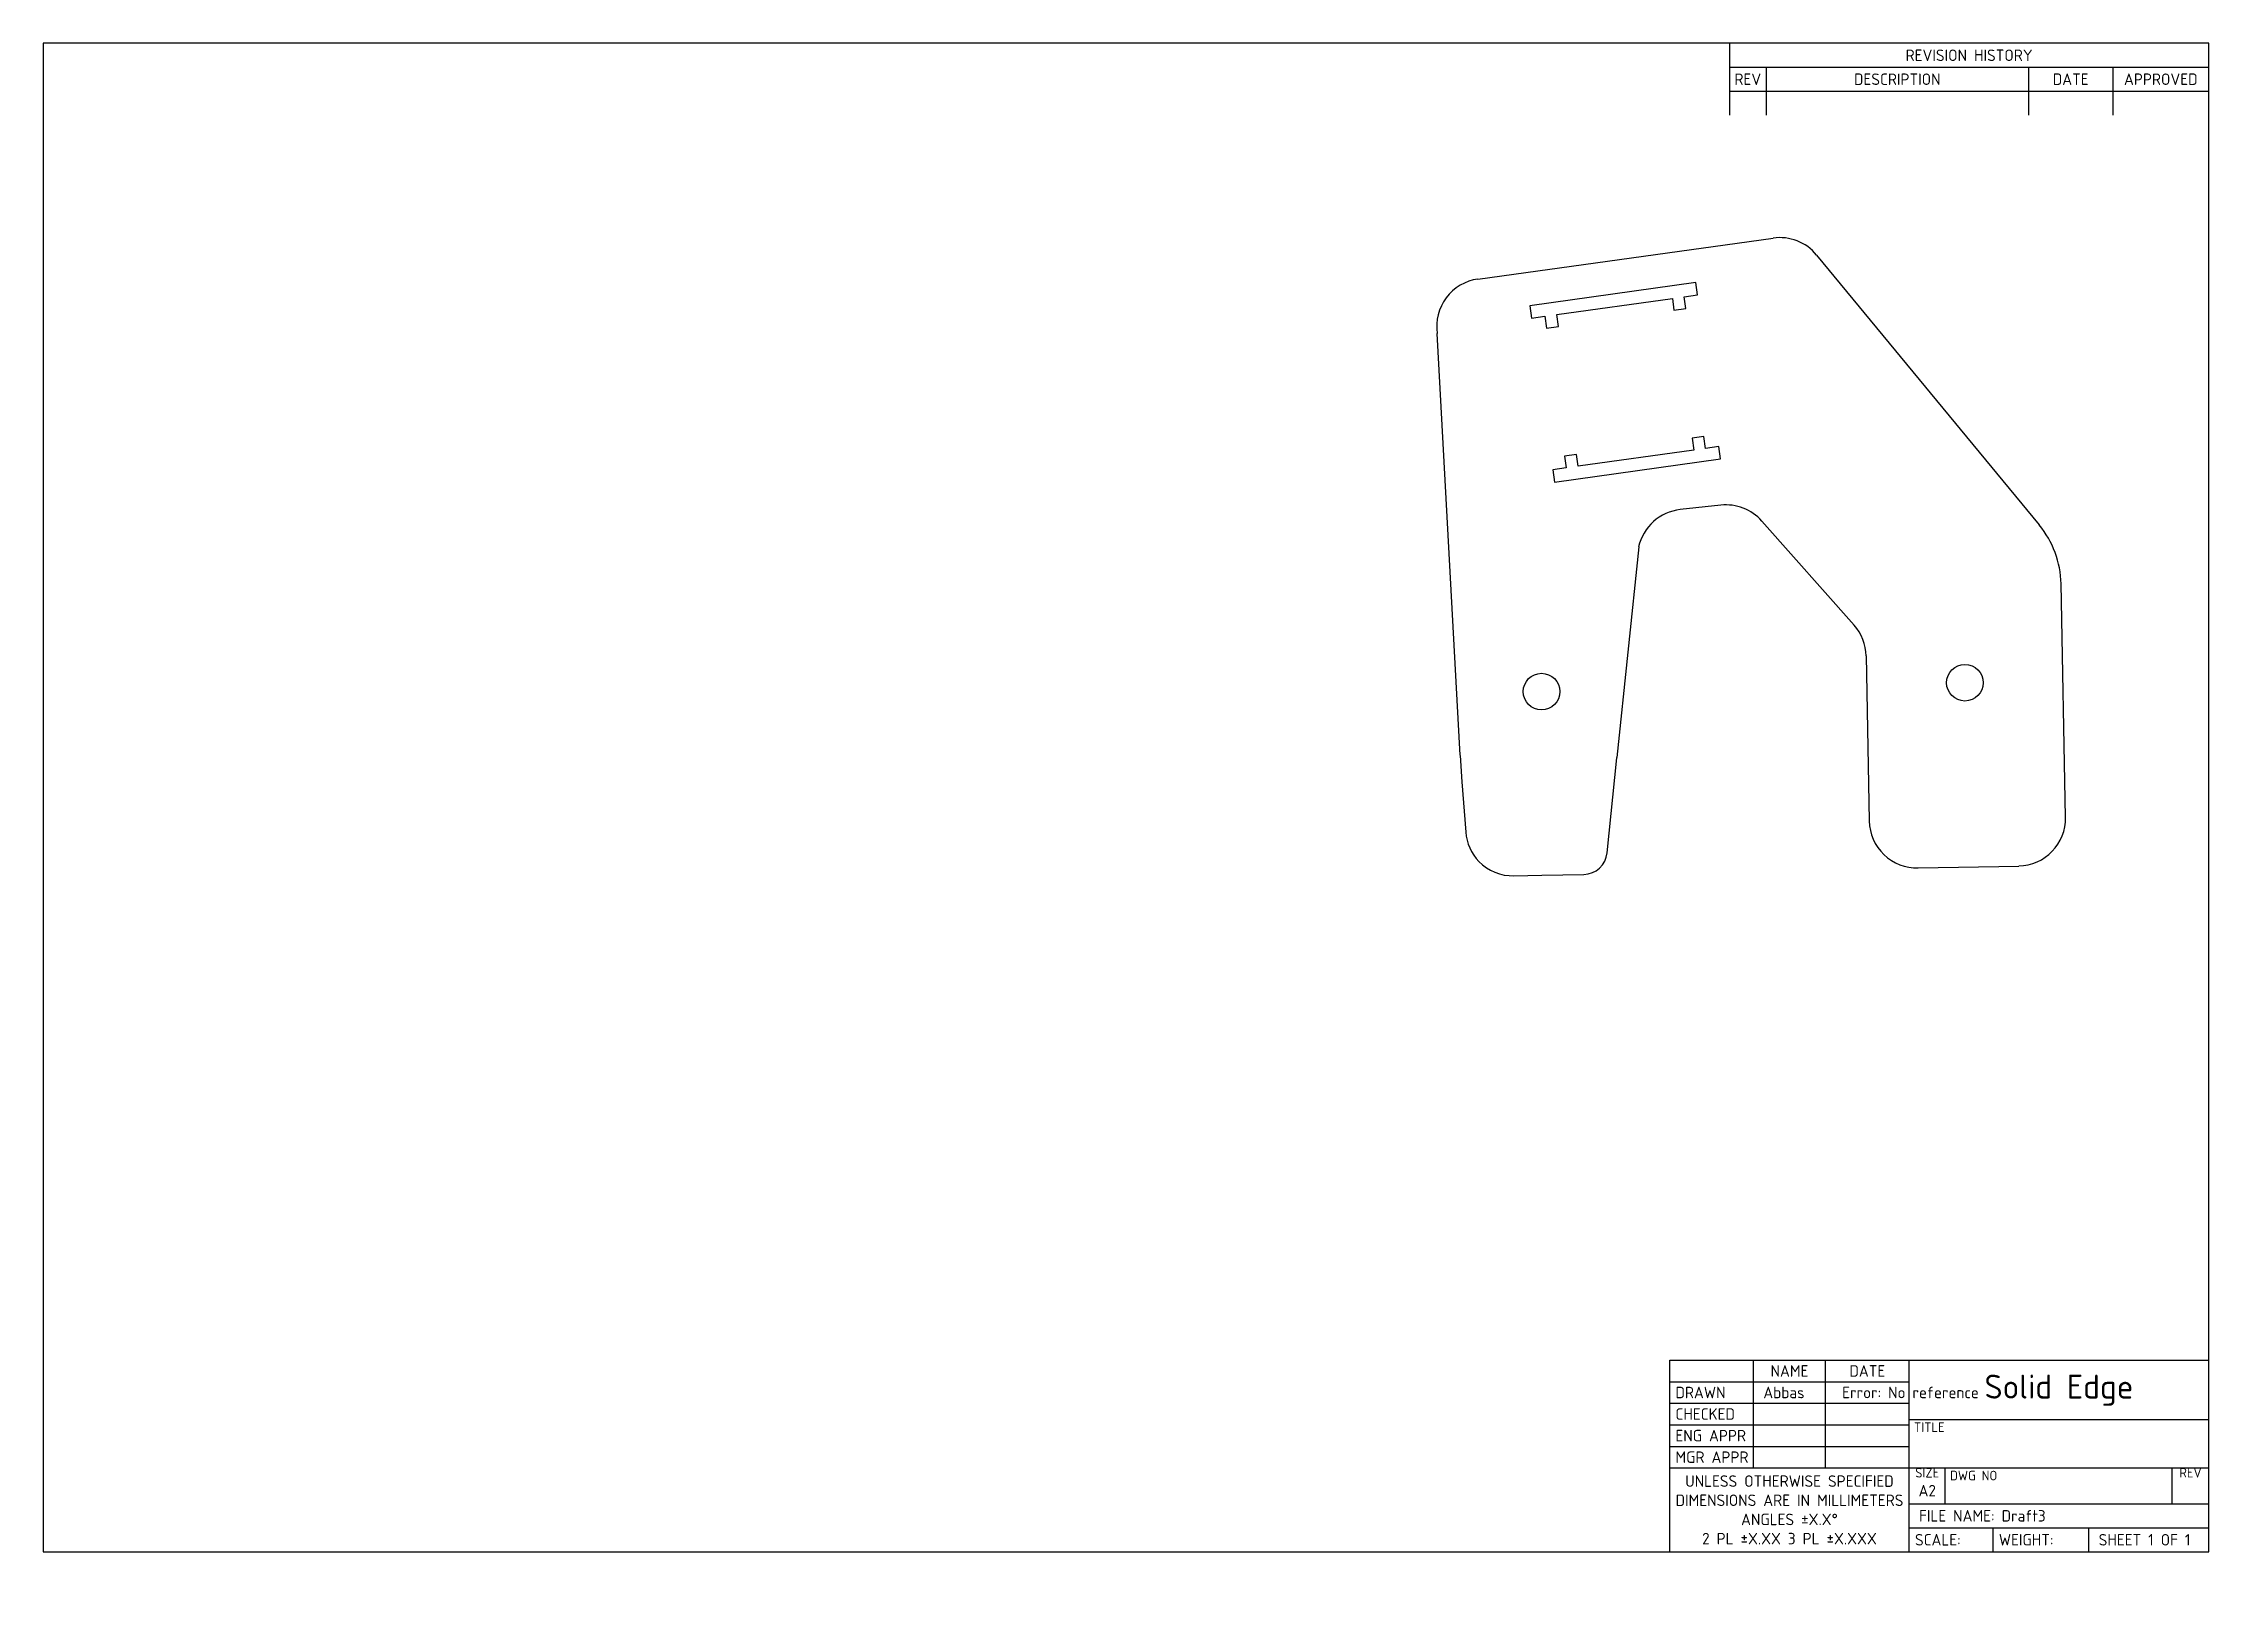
# Model space of a CAD drawing. Header units: millimetres. Extents: x 10 to 584, y -5 to 410.
import ezdxf
from ezdxf.entities.mleader import LeaderData, LeaderLine
from ezdxf.math import Vec2, Vec3

# ---------------------------------------------------------------- set-up
doc = ezdxf.new("R2010")
doc.units = ezdxf.units.MM
doc.layers.add('Default', color=7, linetype='Continuous')
doc.layers.add('PAYLOAD_CONNECTI', color=7, linetype='Continuous')

# ---------------------------------------------------------------- blocks, each defined once
blk = doc.blocks.new('SE')
at = {"layer": 'PAYLOAD_CONNECTI', "color": 7, "linetype": 'Continuous'}
for p, q in [((390.3, 347.48), (468.54, 358.35)), ((480.08, 353.85), (539.07, 282.29)), ((448.05, 346.57), (404.04, 340.38)), ((448.52, 343.3), (448.05, 346.57)), ((404.04, 340.38), (404.5, 337.11)), ((411.18, 338.05), (441.83, 342.36)), ((441.83, 342.36), (442.25, 339.21)), ((442.25, 339.21), (445.4, 339.65)), ((444.98, 342.8), (448.52, 343.3)), ((445.4, 339.65), (444.98, 342.8)), ((385.6, 221.19), (379.48, 333.06)), ((404.5, 337.11), (408.03, 337.61)), ((408.03, 337.61), (408.47, 334.46)), ((408.47, 334.46), (411.62, 334.91)), ((411.62, 334.91), (411.18, 338.05)), ((450.19, 305.73), (447.04, 305.29)), ((447.04, 305.29), (447.48, 302.15)), ((450.63, 302.59), (450.19, 305.73)), ((410.61, 293.63), (454.62, 299.82)), ((416.41, 300.99), (413.27, 300.54)), ((413.27, 300.54), (413.69, 297.4)), ((416.83, 297.84), (416.41, 300.99)), ((447.48, 302.15), (416.83, 297.84)), ((454.16, 303.09), (450.63, 302.59)), ((454.62, 299.82), (454.16, 303.09)), ((413.69, 297.4), (410.15, 296.9)), ((410.15, 296.9), (410.61, 293.63)), ((454.67, 287.52), (443.92, 286.34)), ((490.02, 255.72), (465.56, 283.32)), ((432.9, 276.44), (427.15, 220.58)), ((546.08, 204.79), (544.87, 266.63)), ((493.21, 247.54), (494.02, 203.78)), ((385.6, 221.15), (385.98, 214.18)), ((424.55, 195.31), (427.15, 220.55)), ((385.98, 214.18), (387.04, 200.82)), ((407.22, 189.39), (418.36, 189.61)), ((506.97, 191.32), (533.63, 191.84)), ((399.84, 189.24), (407.22, 189.39))]:
    blk.add_line(p, q, dxfattribs=at)
for centre in [(407.15, 238.09), (519.38, 240.44)]:
    blk.add_circle(centre, 4.85, dxfattribs=at)
for centre, radius, start, end in [((470.28, 345.77), 12.7, 39.49928, 97.91167), ((392.05, 334.9), 12.7, 97.91167, 188.30245), ((456.06, 274.89), 12.7, 41.55301, 96.26324), ((445.3, 273.71), 12.7, 96.26324, 167.61213), ((519.47, 266.13), 25.4, 1.12126, 39.49928), ((480.51, 247.3), 12.7, 1.06301, 41.55301), ((398.28, 221.88), 12.7, 183.13038, 183.2986), ((414.52, 221.88), 12.7, 353.98273, 354.12485), ((506.72, 204.02), 12.7, 181.06301, 271.12126), ((533.38, 204.54), 12.7, 271.12126, 1.12126), ((399.7, 201.82), 12.7, 184.51861, 223.81175), ((418.23, 195.96), 6.35, 271.11258, 354.12401), ((399.58, 201.94), 12.7, 224.5603, 271.16832)]:
    blk.add_arc(centre, radius, start, end, dxfattribs=at)
blk = doc.blocks.new('_DOT')
at = {"color": 0}
blk.add_line((0, 0), (-1, 0), dxfattribs=at)
at = {"color": 0, "const_width": 0.333}
blk.add_lwpolyline([(-0.1665, 0, 1), (0.1665, 0, 1)], format="xyb", close=True, dxfattribs=at)

msp = doc.modelspace()

# ---------------------------------------------------------------- linework, layer by layer
at = {"layer": 'Default', "color": 7, "linetype": 'Continuous'}
for p, q in [((584, 410), (10, 410)), ((10, 410), (10, 10)), ((457, 410), (457, 390.95)), ((584, 10), (584, 410)), ((457, 403.65), (584, 403.65)), ((466.652, 403.65), (466.652, 390.95)), ((536.248, 403.65), (536.248, 390.95)), ((558.6, 403.65), (558.6, 390.95)), ((457, 397.3), (584, 397.3)), ((441.125, 10), (441.125, 60.8)), ((441.125, 60.8), (584, 60.8)), ((463.35, 32.225), (463.35, 60.8)), ((482.4, 32.225), (482.4, 60.8)), ((504.625, 10), (504.625, 60.8)), ((441.125, 55.085), (504.625, 55.085)), ((441.125, 49.37), (504.625, 49.37)), ((441.125, 43.655), (504.625, 43.655)), ((504.625, 45.052), (584, 45.052)), ((441.125, 37.94), (504.625, 37.94)), ((441.125, 32.225), (584, 32.225)), ((514.15, 22.7), (514.15, 32.098)), ((574.348, 22.7), (574.348, 32.098)), ((504.625, 22.7), (584, 22.7)), ((504.625, 16.35), (584, 16.35)), ((526.85, 10), (526.85, 16.35)), ((552.25, 10), (552.25, 16.35)), ((10, 10), (584, 10))]:
    msp.add_line(p, q, dxfattribs=at)

# ---------------------------------------------------------------- block references
at = {"layer": 'Default'}
msp.add_blockref('SE', (0, 0), dxfattribs=at)

# ---------------------------------------------------------------- texts
at = {"layer": 'Default', "char_height": 2.5}
for s, insert, width, attachment_point in [('{\\fSolid Edge ISO|b0||i0||c0|p34;\\C7;\\H3.048;\\W1.;REVISION HISTORY}', (520.5, 406.825), 127, 5), ('{\\fSolid Edge ISO|b0||i0||c0|p34;\\C7;\\H3.048;\\W1.;REV}', (461.826, 400.475), 9.652, 5), ('{\\fSolid Edge ISO|b0||i0||c0|p34;\\C7;\\H3.048;\\W1.;DESCRIPTION}', (501.45, 400.475), 69.596, 5), ('{\\fSolid Edge ISO|b0||i0||c0|p34;\\C7;\\H3.048;\\W1.;DATE}', (547.424, 400.475), 22.352, 5), ('{\\fSolid Edge ISO|b0||i0||c0|p34;\\C7;\\H3.048;\\W1.;APPROVED}', (571.3, 400.475), 25.4, 5), ('{\\fSolid Edge ISO|b0||i0||c0|p34;\\C7;\\H3.048;\\W1.;NAME}', (472.875, 57.9425), 19.05, 5), ('{\\fSolid Edge ISO|b0||i0||c0|p34;\\C7;\\H3.048;\\W1.;DATE}', (493.5125, 57.9425), 22.225, 5), ('{\\fSolid Edge ISO|b0||i0||c0|p34;\\C7;\\H3.048;\\W1.;DRAWN}', (442.649, 52.2275), 20.701, 4), ('{\\fSolid Edge ISO|b1||i0||c0|p34;\\C7;\\H6.35;\\W1.;Solid Edge}', (544.3125, 52.831), 79.375, 5), ('{\\fSolid Edge ISO|b0||i0||c0|p34;\\C7;\\H3.048;\\W1.;CHECKED}', (442.649, 46.5125), 20.701, 4), ('{\\fSolid Edge ISO|b0||i0||c0|p34;\\C7;\\H3.048;\\W1.;ENG APPR}', (442.649, 40.7975), 20.701, 4), ('{\\fSolid Edge ISO|b0||i0||c0|p34;\\C7;\\H2.54;\\W1.;TITLE}', (505.895, 44.3015), 78.105, 1), ('{\\fSolid Edge ISO|b0||i0||c0|p34;\\C7;\\H3.048;\\W1.;MGR APPR}', (442.649, 35.0825), 20.701, 4), ('{\\fSolid Edge ISO|b0||i0||c0|p34;\\C7;\\H3.048;\\W1.;UNLESS OTHERWISE SPECIFIED\\P}{\\fSolid Edge ISO|b0||i0||c0|p34;\\C7;\\H3.048;\\W1.;DIMENSIONS ARE IN MILLIMETERS\\P}{\\fSolid Edge ISO|b0||i0||c0|p34;\\C7;\\H3.048;\\W1.;ANGLES ±X.X°\\P}{\\fSolid Edge ISO|b0||i0||c0|p34;\\C7;\\H3.048;\\W1.;2 PL ±X.XX 3 PL ±X.XXX}', (472.875, 21.1125), 63.5, 5), ('{\\fSolid Edge ISO|b0||i0||c0|p34;\\C7;\\H2.54;\\W1.;SIZE}', (509.3875, 32.225), 9.525, 2), ('{\\fSolid Edge ISO|b0||i0||c0|p34;\\C7;\\H2.54;\\W1.;DWG NO}', (515.42, 31.4745), 58.928, 1), ('{\\fSolid Edge ISO|b0||i0||c0|p34;\\C7;\\H2.54;\\W1.;REV}', (579.174, 32.225), 9.652, 2), ('{\\fSolid Edge ISO|b1||i0||c0|p34;\\C7;\\H3.048;\\W1.;A2}', (509.3875, 26.1925), 9.525, 5), ('{\\fSolid Edge ISO|b0||i0||c0|p34;\\C7;\\H3.048;\\W1.;SCALE:}', (506.149, 13.175), 20.701, 4), ('{\\fSolid Edge ISO|b0||i0||c0|p34;\\C7;\\H3.048;\\W1.;WEIGHT:}', (528.374, 13.175), 23.876, 4)]:
    msp.add_mtext(s, dxfattribs=dict(at, insert=insert, width=width, attachment_point=attachment_point))

# ---------------------------------------------------------------- leaders
at = {"layer": 'Default', "color": 7, "linetype": 'Continuous'}
ml = msp.add_multileader_mtext('Standard', dxfattribs=at)
ml.set_content('\\pxsm0.9;{\\fSolid Edge ISO|c0|p34;\\W1.;Abbas\\P}', color=256)
ml.set_leader_properties(linetype='ByLayer')
ml.set_arrow_properties(name='DOT')
ml.build(insert=Vec2(0, 0))
ml.multileader.update_dxf_attribs({"leader_type": 0, "dogleg_length": 0, "arrow_head_size": 3.048})
ctx = ml.context
ctx.base_point, ctx.char_height, ctx.arrow_head_size, ctx.landing_gap_size = Vec3(463.9408, 53.7515), 3.048, 3.048, 1.0668
ctx.mtext.insert = Vec3(465.9408, 53.7515)
ml = msp.add_multileader_mtext('Standard', dxfattribs=at)
ml.set_content('\\pxsm0.9;{\\fSolid Edge ISO|c0|p34;\\W1.; Error: No reference\\P}', color=256)
ml.set_leader_properties(linetype='ByLayer')
ml.set_arrow_properties(name='DOT')
ml.build(insert=Vec2(0, 0))
ml.multileader.update_dxf_attribs({"leader_type": 0, "dogleg_length": 0, "arrow_head_size": 3.048})
ctx = ml.context
ctx.base_point, ctx.char_height, ctx.arrow_head_size, ctx.landing_gap_size = Vec3(482.9908, 53.7515), 3.048, 3.048, 1.0668
ctx.mtext.insert = Vec3(484.9908, 53.7515)
ml = msp.add_multileader_mtext('Standard', dxfattribs=at)
ml.set_content('\\pxsm0.9;{\\fSolid Edge ISO|c0|p34;\\W1.;FILE NAME: Draft3\\P}', color=256)
ml.set_leader_properties(linetype='ByLayer')
ml.set_arrow_properties(name='DOT')
ml.build(insert=Vec2(0, 0))
ml.multileader.update_dxf_attribs({"leader_type": 0, "dogleg_length": 0, "arrow_head_size": 3.048})
ctx = ml.context
ctx.base_point, ctx.char_height, ctx.arrow_head_size, ctx.landing_gap_size = Vec3(505.2158, 21.049), 3.048, 3.048, 1.0668
ctx.mtext.insert = Vec3(507.2158, 21.049)
ml = msp.add_multileader_mtext('Standard', dxfattribs=at)
ml.set_content('\\pxsm0.9;{\\fSolid Edge ISO|c0|p34;\\W1.;SHEET 1 OF 1\\P}', color=256)
ml.set_leader_properties(linetype='ByLayer')
ml.set_arrow_properties(name='DOT')
ml.build(insert=Vec2(0, 0))
ml.multileader.update_dxf_attribs({"leader_type": 0, "dogleg_length": 0, "arrow_head_size": 3.048})
ctx = ml.context
ctx.base_point, ctx.char_height, ctx.arrow_head_size, ctx.landing_gap_size = Vec3(552.8408, 14.699), 3.048, 3.048, 1.0668
ctx.mtext.insert = Vec3(554.8408, 14.699)

doc.saveas('drawing.dxf')
